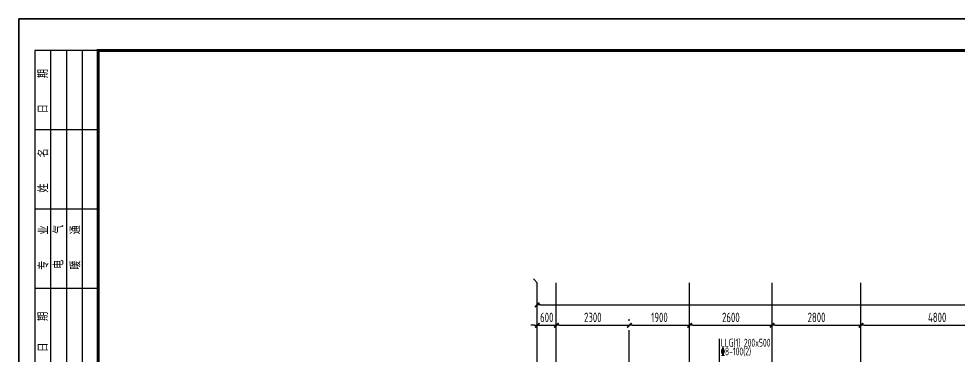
# Model space of a CAD drawing. Extents: x 580289 to 1106878, y -144605 to 78052.
# Drawn here: x 660386 to 690013, y -95841 to -85205 of the extents above; entities that cross this region are included whole.
import ezdxf
from ezdxf.enums import TextEntityAlignment as Align

# ---------------------------------------------------------------- set-up
doc = ezdxf.new("R2010")
doc.units = 0
doc.header["$LTSCALE"] = 100
doc.linetypes.add('2', pattern=[18.5, 12, -3, 0.5, -3])
doc.layers.get('0').update_dxf_attribs({"linetype": 'CONTINUOUS'})
doc.layers.get('Defpoints').update_dxf_attribs({"linetype": 'CONTINUOUS'})
for name, color, linetype in [('AXIS', 3, 'CONTINUOUS'), ('DIM', 3, 'CONTINUOUS'), ('T图框', 7, 'CONTINUOUS'), ('图框', 254, 'CONTINUOUS'), ('水平标注', 2, 'CONTINUOUS'), ('网格', 253, '2')]:
    doc.layers.add(name, color=color, linetype=linetype)
doc.styles.add('DX', font='tssdeng.shx', dxfattribs={"width": 0.7, "bigfont": 'tssdchn.shx'})
doc.styles.get("Standard").update_dxf_attribs({"font": 'tssdeng.shx', "width": 0.7, "bigfont": 'tssdchn.shx'})
doc.styles.add('TSSD_Dimension', font='Tssdeng.shx', dxfattribs={"width": 0.7, "bigfont": 'tssdchn.shx'})
doc.dimstyles.new('TSSD_100_100$0', dxfattribs={"dimtxt": 300, "dimasz": 100, "dimexe": 250, "dimexo": 250, "dimgap": 100, "dimtad": 1, "dimdec": 0, "dimzin": 0, "dimdsep": 46, "dimtxsty": 'TSSD_Dimension', "dimblk": '_TSDBK', "dimblk1": '_TSDBK', "dimblk2": '_TSDBK', "dimsah": 1, "dimcen": 0, "dimclrt": 7, "dimadec": 0, "dimazin": 0, "dimtfac": 1, "dimtdec": 0, "dimtix": 1, "dimtmove": 2, "dimatfit": 3, "dimldrblk": '_TSDBK', "dimfxl": 1, "dimtolj": 1, "dimtzin": 0, "dimarcsym": 0})

# ---------------------------------------------------------------- blocks, each defined once
blk = doc.blocks.new('A$C72C84CBD')
at = {"layer": '图框', "color": 0}
for p, q in [((2500, 58400), (500, 58400)), ((500, 58400), (500, 43400)), ((1000, 58400), (1000, 43400)), ((1500, 58400), (1500, 43400)), ((2000, 58400), (2000, 43400)), ((2500, 55900), (500, 55900)), ((2500, 53400), (500, 53400)), ((2500, 50900), (500, 50900))]:
    blk.add_line(p, q, dxfattribs=at)
for points in [[(0, 0), (0, 59400), (84100, 59400), (84100, 0)], [(0, 0), (84100, 0), (84100, 59400), (0, 59400)]]:
    blk.add_lwpolyline(points, close=True, dxfattribs=at)
at = {"layer": '图框', "color": 0, "const_width": 100}
blk.add_lwpolyline([(2500, 1000), (83100, 1000), (83100, 58400), (2500, 58400)], close=True, dxfattribs=at)
at = {"layer": '图框', "color": 0, "style": 'DX', "width": 0.7}
for s, p in [('日      期', (747, 57116, 2200)), ('姓      名 ', (752, 54687)), ('专      业', (762, 52186)), ('电      气', (1232, 52213, 2200)), ('暖      通', (1766, 52190, 2200)), ('日     期', (747, 49531, 2200))]:
    blk.add_text(s, height=320, rotation=90, dxfattribs=at).set_placement(p, align=Align.MIDDLE)
blk = doc.blocks.new('图框')
at = {"layer": 'T图框', "color": 4}
blk.add_blockref('A$C72C84CBD', (602717, 102744), dxfattribs=at)
blk = doc.blocks.new('_TSDBK')
blk.add_line((-1, 0), (0, 0))
at = {"const_width": 0.5}
blk.add_lwpolyline([(-0.7, -0.7), (0.7, 0.7)], dxfattribs=at)
blk = doc.blocks.new('*D1136')
at = {"layer": 'Defpoints', "color": 0}
for p in [(676719, -94868), (677319, -94868), (677319, -94868)]:
    blk.add_point(p, dxfattribs=at)
at = {"layer": 'DIM', "color": 0, "lineweight": -2}
for p, q in [((676619, -94868), (676519, -94868)), ((676719, -94868), (677319, -94868)), ((677419, -94868), (677519, -94868))]:
    blk.add_line(p, q, dxfattribs=at)
at = {"layer": 'DIM', "color": 0, "lineweight": -2, "xscale": 100, "yscale": 100, "zscale": 100}
blk.add_blockref('_TSDBK', (676719, -94868), dxfattribs=at)
at = {"layer": 'DIM', "color": 0, "lineweight": -2, "xscale": 100, "yscale": 100, "zscale": 100, "rotation": 180}
blk.add_blockref('_TSDBK', (677319, -94868), dxfattribs=at)
at = {"layer": 'DIM', "color": 7, "insert": (677019, -94618), "char_height": 300, "attachment_point": 5, "style": 'TSSD_Dimension'}
blk.add_mtext('\\A1;600', dxfattribs=at)
blk = doc.blocks.new('*D1137')
at = {"layer": 'Defpoints', "color": 0}
for p in [(677319, -94868), (679619, -94868), (679619, -94868)]:
    blk.add_point(p, dxfattribs=at)
at = {"layer": 'DIM', "color": 0, "lineweight": -2}
for p, q in [((679619, -94618), (679619, -94618)), ((677419, -94868), (679519, -94868))]:
    blk.add_line(p, q, dxfattribs=at)
at = {"layer": 'DIM', "color": 0, "lineweight": -2, "xscale": 100, "yscale": 100, "zscale": 100, "rotation": 180}
blk.add_blockref('_TSDBK', (677319, -94868), dxfattribs=at)
at = {"layer": 'DIM', "color": 0, "lineweight": -2, "xscale": 100, "yscale": 100, "zscale": 100}
blk.add_blockref('_TSDBK', (679619, -94868), dxfattribs=at)
at = {"layer": 'DIM', "color": 7, "insert": (678469, -94618), "char_height": 300, "attachment_point": 5, "style": 'TSSD_Dimension'}
blk.add_mtext('\\A1;2300', dxfattribs=at)
blk = doc.blocks.new('*D1138')
at = {"layer": 'Defpoints', "color": 0}
for p in [(679619, -94868), (681519, -94868), (681519, -94868)]:
    blk.add_point(p, dxfattribs=at)
at = {"layer": 'DIM', "color": 0, "lineweight": -2}
for p, q in [((679719, -94868), (681419, -94868)), ((681519, -95118), (681519, -95118))]:
    blk.add_line(p, q, dxfattribs=at)
at = {"layer": 'DIM', "color": 0, "lineweight": -2, "xscale": 100, "yscale": 100, "zscale": 100, "rotation": 180}
blk.add_blockref('_TSDBK', (679619, -94868), dxfattribs=at)
at = {"layer": 'DIM', "color": 0, "lineweight": -2, "xscale": 100, "yscale": 100, "zscale": 100}
blk.add_blockref('_TSDBK', (681519, -94868), dxfattribs=at)
at = {"layer": 'DIM', "color": 7, "insert": (680569, -94618), "char_height": 300, "attachment_point": 5, "style": 'TSSD_Dimension'}
blk.add_mtext('\\A1;1900', dxfattribs=at)
blk = doc.blocks.new('*D1139')
at = {"layer": 'Defpoints', "color": 0}
for p in [(681519, -94868), (684119, -94868), (684119, -94868)]:
    blk.add_point(p, dxfattribs=at)
at = {"layer": 'DIM', "color": 0, "lineweight": -2}
for p, q in [((681619, -94868), (684019, -94868)), ((681519, -95118), (681519, -95118)), ((684119, -95118), (684119, -95118))]:
    blk.add_line(p, q, dxfattribs=at)
at = {"layer": 'DIM', "color": 0, "lineweight": -2, "xscale": 100, "yscale": 100, "zscale": 100, "rotation": 180}
blk.add_blockref('_TSDBK', (681519, -94868), dxfattribs=at)
at = {"layer": 'DIM', "color": 0, "lineweight": -2, "xscale": 100, "yscale": 100, "zscale": 100}
blk.add_blockref('_TSDBK', (684119, -94868), dxfattribs=at)
at = {"layer": 'DIM', "color": 7, "insert": (682819, -94618), "char_height": 300, "attachment_point": 5, "style": 'TSSD_Dimension'}
blk.add_mtext('\\A1;2600', dxfattribs=at)
blk = doc.blocks.new('*D1140')
at = {"layer": 'Defpoints', "color": 0}
for p in [(684119, -94868), (686919, -94868), (686919, -94868)]:
    blk.add_point(p, dxfattribs=at)
at = {"layer": 'DIM', "color": 0, "lineweight": -2}
for p, q in [((684219, -94868), (686819, -94868)), ((684119, -95118), (684119, -95118)), ((686919, -95118), (686919, -95118))]:
    blk.add_line(p, q, dxfattribs=at)
at = {"layer": 'DIM', "color": 0, "lineweight": -2, "xscale": 100, "yscale": 100, "zscale": 100, "rotation": 180}
blk.add_blockref('_TSDBK', (684119, -94868), dxfattribs=at)
at = {"layer": 'DIM', "color": 0, "lineweight": -2, "xscale": 100, "yscale": 100, "zscale": 100}
blk.add_blockref('_TSDBK', (686919, -94868), dxfattribs=at)
at = {"layer": 'DIM', "color": 7, "insert": (685519, -94618), "char_height": 300, "attachment_point": 5, "style": 'TSSD_Dimension'}
blk.add_mtext('\\A1;2800', dxfattribs=at)
blk = doc.blocks.new('*D1141')
at = {"layer": 'Defpoints', "color": 0}
for p in [(686919, -94868), (691719, -94868), (691719, -94868)]:
    blk.add_point(p, dxfattribs=at)
at = {"layer": 'DIM', "color": 0, "lineweight": -2}
for p, q in [((691719, -94618), (691719, -94618)), ((687019, -94868), (691619, -94868)), ((686919, -95118), (686919, -95118))]:
    blk.add_line(p, q, dxfattribs=at)
at = {"layer": 'DIM', "color": 0, "lineweight": -2, "xscale": 100, "yscale": 100, "zscale": 100, "rotation": 180}
blk.add_blockref('_TSDBK', (686919, -94868), dxfattribs=at)
at = {"layer": 'DIM', "color": 0, "lineweight": -2, "xscale": 100, "yscale": 100, "zscale": 100}
blk.add_blockref('_TSDBK', (691719, -94868), dxfattribs=at)
at = {"layer": 'DIM', "color": 7, "insert": (689319, -94618), "char_height": 300, "attachment_point": 5, "style": 'TSSD_Dimension'}
blk.add_mtext('\\A1;4800', dxfattribs=at)
blk = doc.blocks.new('*D1157')
at = {"layer": 'Defpoints', "color": 0}
for p in [(676719, -94222), (725919, -94222), (725919, -94222)]:
    blk.add_point(p, dxfattribs=at)
at = {"layer": 'DIM', "color": 0, "lineweight": -2}
for p, q in [((676719, -94472), (676719, -94472)), ((676819, -94222), (725819, -94222))]:
    blk.add_line(p, q, dxfattribs=at)
at = {"layer": 'DIM', "color": 0, "lineweight": -2, "xscale": 100, "yscale": 100, "zscale": 100, "rotation": 180}
blk.add_blockref('_TSDBK', (676719, -94222), dxfattribs=at)
at = {"layer": 'DIM', "color": 0, "lineweight": -2, "xscale": 100, "yscale": 100, "zscale": 100}
blk.add_blockref('_TSDBK', (725919, -94222), dxfattribs=at)
at = {"layer": 'DIM', "color": 7, "insert": (701319, -93972), "char_height": 300, "attachment_point": 5, "style": 'TSSD_Dimension'}
blk.add_mtext('\\A1;49200', dxfattribs=at)

msp = doc.modelspace()

# ---------------------------------------------------------------- linework, layer by layer
at = {"layer": 'AXIS'}
for p, q in [((676601.5, -93406.4), (676718.7, -93523.6)), ((676718.7, -97523.6), (676718.7, -93523.6)), ((677318.7, -97523.6), (677318.7, -93523.6)), ((681518.7, -97523.6), (681518.7, -93523.6)), ((684118.7, -97523.6), (684118.7, -93523.6)), ((686918.7, -97523.6), (686918.7, -93523.6))]:
    msp.add_line(p, q, dxfattribs=at)
at = {"layer": '水平标注'}
msp.add_line((682454.7, -95291.6), (682454.7, -96723.6), dxfattribs=at)
at = {"layer": '网格'}
for p, q in [((676718.7, -113181.6), (676718.7, -94529.1)), ((677318.7, -113181.6), (677318.7, -94529.1)), ((679618.7, -99923.6), (679618.7, -94529.1)), ((681518.7, -101930.5), (681518.7, -94529.1)), ((684118.7, -101523.6), (684118.7, -94529.1)), ((686918.7, -113181.6), (686918.7, -94529.1))]:
    msp.add_line(p, q, dxfattribs=at)

# ---------------------------------------------------------------- block references
at = {"layer": 'T图框'}
msp.add_blockref('图框', (57669.1, -247348), dxfattribs=at)

# ---------------------------------------------------------------- texts
at = {"layer": '水平标注', "width": 0.6}
for s, p in [('LLG(1) 200x500', (682504.7, -95541.6)), ('\x848-100(2)', (682504.7, -95816.6))]:
    msp.add_text(s, height=250, dxfattribs=at).set_placement(p)

# ---------------------------------------------------------------- dimensions: what is measured, and where the dimension line sits
at = {"layer": 'DIM'}
for base, p1, p2, picture, middle in [((725918.7, -94221.7), (676718.7, -94221.7), (725918.7, -94221.7), '*D1157', (701318.7, -93971.7)), ((677318.7, -94868.2), (676718.7, -94868.2), (677318.7, -94868.2), '*D1136', (677018.7, -94618.2)), ((679618.7, -94868.2), (677318.7, -94868.2), (679618.7, -94868.2), '*D1137', (678468.7, -94618.2)), ((681518.7, -94868.2), (679618.7, -94868.2), (681518.7, -94868.2), '*D1138', (680568.7, -94618.2)), ((684118.7, -94868.2), (681518.7, -94868.2), (684118.7, -94868.2), '*D1139', (682818.7, -94618.2)), ((686918.7, -94868.2), (684118.7, -94868.2), (686918.7, -94868.2), '*D1140', (685518.7, -94618.2)), ((691718.7, -94868.2), (686918.7, -94868.2), (691718.7, -94868.2), '*D1141', (689318.7, -94618.2))]:
    dim = msp.add_linear_dim(base=base, p1=p1, p2=p2, dimstyle='TSSD_100_100$0', dxfattribs=at)
    dim.commit()
    dim.dimension.update_dxf_attribs({"geometry": picture, "text_midpoint": middle})

doc.saveas('drawing.dxf')
